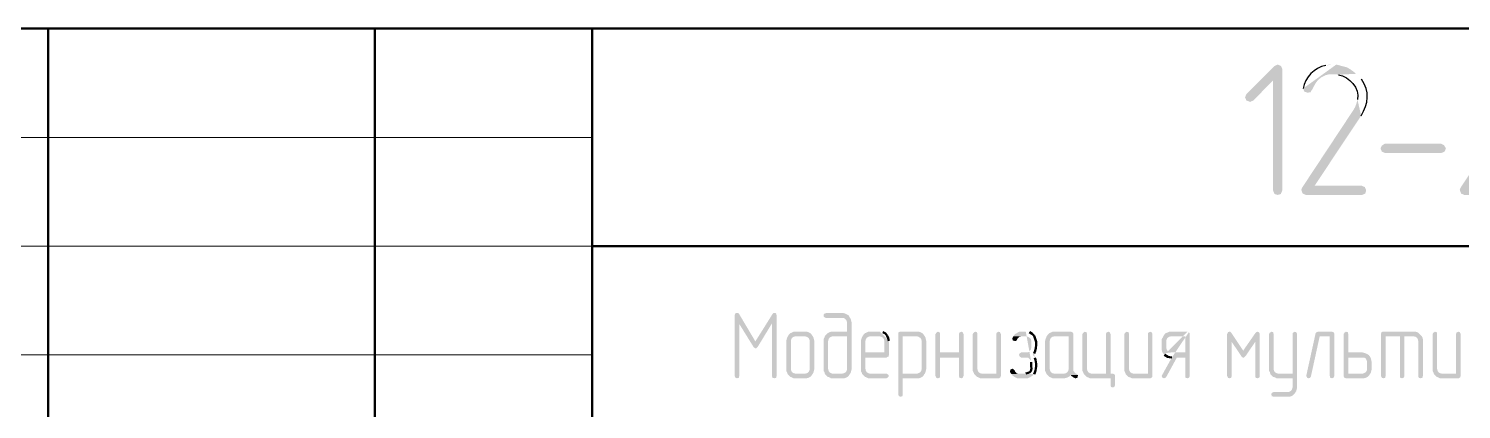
# Model space of a CAD drawing. Header units: millimetres. Extents: x -211 to 10565, y -2293 to 2244.
# Drawn here: x 5346.3 to 5412.1, y -323.8 to -306.3 of the extents above; entities that cross this region are included whole.
import ezdxf

# ---------------------------------------------------------------- set-up
doc = ezdxf.new("R2010")
doc.units = ezdxf.units.MM
doc.layers.add('PDF _Геометрия', color=7, linetype='Continuous')
doc.layers.add('PDF _Сплошная заливка', color=7, linetype='Continuous')

msp = doc.modelspace()

# ---------------------------------------------------------------- hatches: boundary and pattern name
at = {"layer": 'PDF _Сплошная заливка', "transparency": 33554559}
for points in [[(5403.661, -307.929), (5403.512, -307.993), (5402.222, -309.284), (5402.158, -309.432), (5402.222, -309.58), (5402.391, -309.643), (5402.539, -309.58), (5403.449, -308.649), (5403.872, -308.141), (5403.809, -307.993)], [(5403.872, -308.141), (5403.449, -308.649), (5403.449, -313.727), (5403.512, -313.876), (5403.661, -313.918), (5403.809, -313.876), (5403.809, -313.854), (5403.872, -313.706)], [(5411.172, -311.992), (5408.591, -311.992), (5408.443, -311.929), (5408.379, -311.781), (5408.443, -311.654), (5408.57, -311.569), (5411.172, -311.569), (5411.299, -311.633), (5411.384, -311.781), (5411.321, -311.929)], [(5378.818, -319.335), (5378.755, -319.356), (5378.734, -319.377), (5378.712, -319.462), (5378.924, -319.843), (5379.58, -320.901), (5379.665, -320.647), (5378.924, -319.398), (5378.86, -319.335)], [(5378.712, -319.462), (5378.712, -322.234), (5378.755, -322.319), (5378.818, -322.34), (5378.903, -322.319), (5378.924, -322.234), (5378.924, -319.843)], [(5380.553, -319.335), (5380.511, -319.335), (5380.448, -319.398), (5379.665, -320.647), (5379.58, -320.901), (5379.601, -320.922), (5379.665, -320.964), (5379.707, -320.964), (5379.77, -320.901), (5380.426, -319.822), (5380.638, -319.462), (5380.638, -319.441), (5380.617, -319.356)], [(5380.638, -319.462), (5380.426, -319.822), (5380.426, -322.234), (5380.448, -322.319), (5380.532, -322.34), (5380.617, -322.319), (5380.638, -322.234)], [(5383.643, -319.335), (5382.902, -319.335), (5382.902, -319.356), (5382.817, -319.377), (5382.796, -319.462), (5382.817, -319.525), (5382.902, -319.568), (5383.727, -319.568), (5383.812, -319.631), (5383.854, -319.695), (5383.876, -319.779), (5383.876, -320.202), (5383.135, -320.202), (5383.071, -320.224), (5382.987, -320.266), (5382.86, -320.393), (5383.876, -320.414), (5383.876, -321.916), (5383.854, -322.001), (5383.812, -322.065), (5383.727, -322.107), (5383.643, -322.128), (5383.22, -322.128), (5382.86, -322.149), (5382.987, -322.276), (5383.071, -322.297), (5383.135, -322.34), (5383.749, -322.34), (5383.812, -322.319), (5383.897, -322.276), (5383.96, -322.213), (5384.045, -322.086), (5384.087, -321.916), (5384.087, -319.779), (5384.045, -319.61), (5384.002, -319.547), (5383.96, -319.462), (5383.897, -319.42), (5383.812, -319.377), (5383.749, -319.356)], [(5381.167, -320.393), (5381.125, -320.478), (5381.103, -320.541), (5381.082, -320.626), (5381.082, -322.001), (5381.125, -322.086), (5381.146, -322.149), (5381.506, -322.128), (5381.421, -322.107), (5381.357, -322.065), (5381.315, -322.001), (5381.294, -321.916), (5381.294, -320.626), (5381.315, -320.541), (5381.357, -320.478), (5381.421, -320.435), (5381.506, -320.414), (5381.95, -320.414)], [(5381.95, -320.202), (5381.421, -320.202), (5381.336, -320.245), (5381.273, -320.266), (5381.209, -320.329), (5381.167, -320.393), (5381.95, -320.414), (5382.013, -320.435), (5382.098, -320.478), (5382.14, -320.541), (5382.162, -320.626), (5382.162, -321.916), (5382.14, -322.001), (5382.098, -322.065), (5382.035, -322.107), (5381.95, -322.128), (5381.506, -322.128), (5381.146, -322.149), (5381.273, -322.276), (5381.336, -322.297), (5381.421, -322.34), (5382.013, -322.34), (5382.098, -322.319), (5382.183, -322.276), (5382.246, -322.213), (5382.331, -322.086), (5382.373, -321.916), (5382.373, -320.626), (5382.331, -320.456), (5382.246, -320.329), (5382.183, -320.266), (5382.098, -320.224), (5382.035, -320.202)], [(5382.86, -320.393), (5382.839, -320.456), (5382.796, -320.541), (5382.796, -322.001), (5382.839, -322.065), (5382.86, -322.149), (5383.22, -322.128), (5383.135, -322.107), (5383.071, -322.065), (5383.029, -322.001), (5383.008, -321.916), (5383.008, -320.626), (5383.029, -320.541), (5383.071, -320.478), (5383.135, -320.435), (5383.22, -320.414), (5383.876, -320.414)], [(5384.595, -320.393), (5384.553, -320.478), (5384.531, -320.541), (5384.51, -320.626), (5384.51, -322.001), (5384.553, -322.086), (5384.574, -322.149), (5384.701, -322.276), (5384.764, -322.297), (5384.849, -322.34), (5385.695, -322.34), (5385.759, -322.297), (5385.801, -322.234), (5385.759, -322.17), (5385.695, -322.128), (5384.934, -322.128), (5384.849, -322.107), (5384.785, -322.065), (5384.743, -322.001), (5384.722, -321.916), (5384.722, -321.387), (5385.695, -321.387), (5385.716, -321.366), (5385.78, -321.345), (5385.801, -321.261), (5384.722, -321.155), (5384.722, -320.626), (5384.743, -320.541), (5384.785, -320.478), (5384.849, -320.435), (5384.934, -320.414), (5385.378, -320.414)], [(5387.092, -320.202), (5386.309, -320.202), (5386.245, -320.224), (5386.224, -320.308), (5386.224, -323.101), (5386.267, -323.165), (5386.33, -323.186), (5386.415, -323.165), (5386.436, -323.08), (5386.436, -322.34), (5387.177, -322.34), (5387.24, -322.319), (5387.325, -322.276), (5387.388, -322.213), (5387.43, -322.149), (5386.436, -322.128), (5386.436, -320.414), (5387.092, -320.414), (5387.43, -320.393), (5387.388, -320.329), (5387.325, -320.266), (5387.24, -320.224), (5387.177, -320.202)], [(5387.43, -320.393), (5387.092, -320.414), (5387.155, -320.435), (5387.24, -320.478), (5387.282, -320.541), (5387.303, -320.626), (5387.303, -321.916), (5387.282, -322.001), (5387.24, -322.065), (5387.155, -322.107), (5387.092, -322.128), (5386.436, -322.128), (5387.43, -322.149), (5387.473, -322.086), (5387.515, -321.916), (5387.515, -320.626), (5387.473, -320.456)], [(5388.044, -320.202), (5387.981, -320.245), (5387.938, -320.308), (5387.938, -322.234), (5387.981, -322.319), (5388.044, -322.34), (5388.129, -322.319), (5388.15, -322.234), (5388.15, -321.387), (5389.017, -321.387), (5388.15, -321.155), (5388.15, -320.308), (5388.129, -320.224)], [(5389.123, -320.202), (5389.039, -320.245), (5389.017, -320.308), (5389.017, -321.155), (5388.15, -321.155), (5389.017, -321.387), (5389.017, -322.234), (5389.039, -322.319), (5389.123, -322.34), (5389.187, -322.319), (5389.229, -322.234), (5389.229, -320.308), (5389.187, -320.224)], [(5389.758, -320.202), (5389.695, -320.245), (5389.652, -320.308), (5389.652, -322.001), (5389.695, -322.086), (5389.716, -322.149), (5390.076, -322.128), (5389.991, -322.107), (5389.927, -322.065), (5389.885, -322.001), (5389.864, -321.916), (5389.864, -320.308), (5389.843, -320.224)], [(5390.837, -320.202), (5390.753, -320.245), (5390.731, -320.308), (5390.731, -322.128), (5390.076, -322.128), (5389.716, -322.149), (5389.843, -322.276), (5389.906, -322.297), (5389.991, -322.34), (5390.858, -322.34), (5390.922, -322.297), (5390.943, -322.234), (5390.943, -320.308), (5390.901, -320.224)], [(5391.514, -320.414), (5391.472, -320.499), (5391.472, -320.541), (5391.493, -320.605), (5391.578, -320.626), (5391.641, -320.626), (5391.684, -320.562), (5391.705, -320.52), (5391.768, -320.456), (5391.79, -320.435), (5391.874, -320.414), (5392.086, -320.414)], [(5393.059, -320.393), (5393.017, -320.478), (5392.996, -320.541), (5392.974, -320.626), (5392.974, -322.001), (5393.017, -322.086), (5393.038, -322.149), (5393.165, -322.276), (5393.228, -322.297), (5393.313, -322.34), (5393.863, -322.34), (5393.948, -322.319), (5394.011, -322.297), (5394.096, -322.255), (5394.159, -322.192), (5394.477, -322.192), (5394.413, -322.128), (5393.398, -322.128), (5393.313, -322.107), (5393.25, -322.065), (5393.207, -322.001), (5393.186, -321.916), (5393.186, -320.626), (5393.207, -320.541), (5393.25, -320.478), (5393.313, -320.435), (5393.398, -320.414), (5394.054, -320.414)], [(5394.159, -320.202), (5393.313, -320.202), (5393.228, -320.245), (5393.165, -320.266), (5393.101, -320.329), (5393.059, -320.393), (5394.054, -320.414), (5394.054, -321.916), (5394.033, -322.001), (5393.99, -322.065), (5393.927, -322.107), (5393.842, -322.128), (5393.398, -322.128), (5394.413, -322.128), (5394.35, -322.107), (5394.308, -322.043), (5394.265, -322.001), (5394.265, -320.287), (5394.223, -320.224)], [(5394.794, -320.202), (5394.731, -320.245), (5394.688, -320.308), (5394.688, -322.001), (5394.731, -322.086), (5394.752, -322.149), (5394.879, -322.276), (5394.942, -322.297), (5395.027, -322.34), (5395.979, -322.34), (5395.979, -322.657), (5396, -322.742), (5396.085, -322.763), (5396.149, -322.742), (5396.191, -322.657), (5396.191, -322.213), (5396.149, -322.149), (5396.085, -322.128), (5395.112, -322.128), (5395.027, -322.107), (5394.964, -322.065), (5394.921, -322.001), (5394.9, -321.916), (5394.9, -320.308), (5394.879, -320.224)], [(5395.873, -320.202), (5395.789, -320.245), (5395.768, -320.308), (5395.768, -322.128), (5395.112, -322.128), (5395.979, -322.128), (5395.979, -320.308), (5395.937, -320.224)], [(5396.72, -320.202), (5396.656, -320.245), (5396.614, -320.308), (5396.614, -322.001), (5396.656, -322.086), (5396.678, -322.149), (5397.037, -322.128), (5396.953, -322.107), (5396.889, -322.065), (5396.847, -322.001), (5396.826, -321.916), (5396.826, -320.308), (5396.805, -320.224)], [(5397.799, -320.202), (5397.714, -320.245), (5397.693, -320.308), (5397.693, -322.128), (5397.037, -322.128), (5396.678, -322.149), (5396.805, -322.276), (5396.868, -322.297), (5396.953, -322.34), (5397.82, -322.34), (5397.884, -322.297), (5397.905, -322.234), (5397.905, -320.308), (5397.863, -320.224)], [(5398.413, -320.393), (5398.37, -320.478), (5398.328, -320.541), (5398.328, -321.028), (5398.349, -321.112), (5398.392, -321.197), (5398.751, -321.155), (5398.667, -321.155), (5398.603, -321.091), (5398.561, -321.028), (5398.54, -320.943), (5398.54, -320.626), (5398.561, -320.541), (5398.603, -320.478), (5398.667, -320.435), (5398.751, -320.414), (5399.407, -320.414)], [(5401.439, -320.202), (5401.375, -320.224), (5401.333, -320.308), (5401.544, -320.668), (5401.989, -321.324), (5402.073, -321.07), (5401.523, -320.245), (5401.481, -320.202)], [(5401.333, -320.308), (5401.333, -322.234), (5401.375, -322.319), (5401.439, -322.34), (5401.523, -322.319), (5401.544, -322.234), (5401.544, -320.668)], [(5402.729, -320.202), (5402.708, -320.202), (5402.645, -320.245), (5402.073, -321.07), (5401.989, -321.324), (5402.01, -321.366), (5402.073, -321.387), (5402.116, -321.387), (5402.179, -321.324), (5402.624, -320.668), (5402.835, -320.308), (5402.793, -320.224)], [(5402.835, -320.308), (5402.624, -320.668), (5402.624, -322.234), (5402.645, -322.319), (5402.729, -322.34), (5402.793, -322.319), (5402.814, -322.319), (5402.835, -322.234)], [(5403.364, -320.202), (5403.301, -320.245), (5403.258, -320.308), (5403.258, -322.001), (5403.301, -322.065), (5403.322, -322.149), (5403.682, -322.128), (5403.618, -322.107), (5403.534, -322.065), (5403.491, -322.001), (5403.47, -321.916), (5403.47, -320.308), (5403.449, -320.224)], [(5404.443, -320.202), (5404.359, -320.245), (5404.338, -320.308), (5404.338, -322.128), (5403.682, -322.128), (5403.322, -322.149), (5403.449, -322.276), (5403.534, -322.297), (5403.597, -322.34), (5404.338, -322.34), (5404.338, -322.763), (5404.316, -322.848), (5404.274, -322.911), (5404.211, -322.953), (5404.126, -322.975), (5403.47, -322.975), (5403.385, -323.017), (5403.364, -323.08), (5403.385, -323.165), (5403.47, -323.186), (5404.211, -323.186), (5404.274, -323.165), (5404.359, -323.123), (5404.422, -323.059), (5404.507, -322.932), (5404.549, -322.763), (5404.549, -320.308), (5404.507, -320.224)], [(5406.157, -320.202), (5405.501, -320.202), (5405.438, -320.224), (5405.396, -320.287), (5404.972, -322.213), (5404.972, -322.234), (5405.015, -322.319), (5405.078, -322.34), (5405.142, -322.319), (5405.184, -322.255), (5405.586, -320.414), (5406.052, -320.414), (5406.263, -320.308), (5406.263, -320.287), (5406.221, -320.224)], [(5406.263, -320.308), (5406.052, -320.414), (5406.052, -322.234), (5406.073, -322.319), (5406.157, -322.34), (5406.221, -322.319), (5406.263, -322.234)], [(5406.792, -320.202), (5406.729, -320.245), (5406.686, -320.308), (5406.686, -322.255), (5406.729, -322.319), (5406.792, -322.34), (5407.618, -322.34), (5407.702, -322.319), (5407.787, -322.276), (5407.85, -322.213), (5407.893, -322.149), (5406.898, -322.128), (5406.898, -321.387), (5407.554, -321.387), (5407.893, -321.345), (5407.85, -321.282), (5407.787, -321.239), (5407.702, -321.197), (5407.639, -321.176), (5407.554, -321.155), (5406.898, -321.155), (5406.898, -320.308), (5406.877, -320.224)], [(5409.903, -320.202), (5408.485, -320.202), (5408.422, -320.224), (5408.4, -320.308), (5408.4, -322.234), (5408.443, -322.319), (5408.506, -322.34), (5408.591, -322.319), (5408.612, -322.234), (5408.612, -320.414), (5409.903, -320.414), (5410.263, -320.393), (5410.136, -320.266), (5410.072, -320.224), (5409.987, -320.202)], [(5409.48, -320.414), (5409.268, -320.414), (5409.268, -322.234), (5409.289, -322.319), (5409.374, -322.34), (5409.437, -322.319), (5409.48, -322.234)], [(5410.263, -320.393), (5409.903, -320.414), (5409.987, -320.435), (5410.051, -320.478), (5410.093, -320.541), (5410.114, -320.626), (5410.114, -322.234), (5410.136, -322.319), (5410.22, -322.34), (5410.305, -322.319), (5410.326, -322.234), (5410.326, -320.541), (5410.305, -320.456)], [(5410.876, -320.202), (5410.813, -320.245), (5410.77, -320.308), (5410.77, -322.001), (5410.813, -322.086), (5410.834, -322.149), (5411.194, -322.128), (5411.109, -322.107), (5411.045, -322.065), (5411.003, -322.001), (5410.982, -321.916), (5410.982, -320.308), (5410.961, -320.224)], [(5411.955, -320.202), (5411.871, -320.245), (5411.85, -320.308), (5411.85, -322.128), (5411.194, -322.128), (5410.834, -322.149), (5410.961, -322.276), (5411.024, -322.297), (5411.109, -322.34), (5411.977, -322.34), (5412.04, -322.297), (5412.061, -322.234), (5412.061, -320.308), (5412.019, -320.224)], [(5398.794, -321.387), (5398.349, -322.192), (5398.328, -322.234), (5398.37, -322.319), (5398.434, -322.34), (5398.497, -322.319), (5398.54, -322.276), (5399.026, -321.387), (5399.407, -321.387)], [(5407.893, -321.345), (5407.554, -321.387), (5407.618, -321.387), (5407.702, -321.43), (5407.744, -321.514), (5407.766, -321.599), (5407.766, -321.916), (5407.744, -322.001), (5407.702, -322.065), (5407.618, -322.107), (5407.554, -322.128), (5406.898, -322.128), (5407.893, -322.149), (5407.935, -322.086), (5407.977, -321.916), (5407.977, -321.599), (5407.935, -321.43)], [(5391.472, -321.895), (5391.387, -321.938), (5391.366, -322.001), (5391.366, -322.065), (5391.43, -322.149), (5391.768, -322.128), (5391.726, -322.128), (5391.641, -322.086), (5391.599, -322.043), (5391.578, -321.98), (5391.536, -321.938)], [(5394.477, -322.192), (5394.159, -322.192), (5394.181, -322.234), (5394.244, -322.276), (5394.265, -322.297), (5394.35, -322.34), (5394.371, -322.34), (5394.456, -322.319), (5394.477, -322.234)]]:
    msp.add_hatch(color=256, dxfattribs=at).paths.add_polyline_path(points)
h = msp.add_hatch(color=256, dxfattribs=at)
h.paths.add_polyline_path([(5406.179, -307.929), (5406.03, -307.929), (5405.861, -307.972)], flags=0)
h.paths.add_polyline_path([(5404.824, -309.03), (5404.888, -309.178), (5405.036, -309.22), (5405.163, -309.199), (5405.226, -309.093), (5405.248, -309.072), (5405.332, -308.903), (5405.417, -308.755), (5405.523, -308.628), (5405.65, -308.522), (5405.861, -308.416), (5406.03, -308.374), (5406.2, -308.374), (5407.258, -308.353), (5407.131, -308.247), (5406.983, -308.141), (5406.835, -308.056), (5406.665, -308.014), (5406.517, -307.972), (5406.348, -307.929)], flags=0)
h = msp.add_hatch(color=256, dxfattribs=at)
h.paths.add_polyline_path([(5407.258, -308.353), (5406.2, -308.374), (5406.284, -308.374), (5406.454, -308.395)], flags=0)
h.paths.add_polyline_path([(5407.321, -309.538), (5407.279, -309.707), (5407.215, -309.876), (5407.131, -310.024), (5404.782, -313.579), (5404.74, -313.685), (5404.803, -313.854), (5404.951, -313.918), (5407.533, -313.918), (5407.681, -313.854), (5407.723, -313.706), (5407.66, -313.558), (5407.512, -313.495), (5405.353, -313.495), (5407.491, -310.278)], flags=0)
h.paths.add_polyline_path([(5407.512, -308.607), (5407.406, -308.48)], flags=0)
h = msp.add_hatch(color=256, dxfattribs=at)
h.paths.add_polyline_path([(5414.537, -308.353), (5413.479, -308.374), (5413.564, -308.374), (5413.733, -308.395)], flags=0)
h.paths.add_polyline_path([(5414.6, -309.538), (5414.558, -309.707), (5414.495, -309.876), (5414.41, -310.024), (5412.061, -313.579), (5412.019, -313.685), (5412.082, -313.854), (5412.23, -313.918), (5414.812, -313.918), (5414.96, -313.854), (5415.002, -313.706), (5414.939, -313.558), (5414.791, -313.495), (5412.633, -313.495), (5414.77, -310.278)], flags=0)
h.paths.add_polyline_path([(5414.791, -308.607), (5414.685, -308.48)], flags=0)
h = msp.add_hatch(color=256, dxfattribs=at)
h.paths.add_polyline_path([(5385.378, -320.202), (5384.849, -320.202), (5384.764, -320.245), (5384.701, -320.266), (5384.637, -320.329), (5384.595, -320.393), (5385.378, -320.414), (5385.441, -320.435), (5385.526, -320.478), (5385.568, -320.541), (5385.59, -320.626), (5385.59, -321.155), (5384.722, -321.155), (5385.801, -321.261), (5385.801, -320.626)], flags=0)
h.paths.add_polyline_path([(5385.526, -320.224), (5385.463, -320.202)], flags=0)
h = msp.add_hatch(color=256, dxfattribs=at)
h.paths.add_polyline_path([(5392.086, -320.202), (5391.79, -320.202), (5391.705, -320.245), (5391.641, -320.287), (5391.62, -320.287), (5391.557, -320.351), (5391.514, -320.414), (5392.107, -320.414), (5392.192, -320.435), (5392.255, -320.478), (5392.319, -320.541), (5392.34, -320.626), (5392.34, -320.943), (5392.319, -321.028), (5392.255, -321.091), (5392.255, -321.112), (5392.17, -321.155), (5391.874, -321.155), (5391.811, -321.197), (5391.768, -321.261), (5391.811, -321.345), (5391.874, -321.387), (5392.192, -321.387), (5392.319, -321.514), (5392.34, -321.599)], flags=0)
h.paths.add_polyline_path([(5392.086, -322.128), (5391.768, -322.128), (5391.43, -322.149), (5391.472, -322.213), (5391.599, -322.297), (5391.684, -322.34), (5392.17, -322.34), (5392.276, -322.297), (5392.403, -322.213), (5392.467, -322.149)], flags=0)
h.paths.add_polyline_path([(5392.509, -321.409), (5392.467, -321.324), (5392.403, -321.261), (5392.467, -321.197)], flags=0)
h.paths.add_polyline_path([(5392.255, -320.224), (5392.17, -320.202)], flags=0)
h = msp.add_hatch(color=256, dxfattribs=at)
h.paths.add_polyline_path([(5399.513, -320.202), (5398.667, -320.202), (5398.582, -320.245), (5398.519, -320.266), (5398.455, -320.329), (5398.413, -320.393), (5399.407, -320.414), (5399.407, -321.155), (5398.751, -321.155), (5398.392, -321.197), (5398.455, -321.261)], flags=0)
h.paths.add_polyline_path([(5398.794, -321.387), (5399.407, -321.387), (5399.407, -322.234), (5399.428, -322.319), (5399.513, -322.34), (5399.577, -322.319), (5399.619, -322.234), (5399.619, -320.287), (5399.577, -320.224)], flags=0)

# ---------------------------------------------------------------- linework, layer by layer
at = {"layer": 'PDF _Геометрия', "lineweight": 50}
msp.add_lwpolyline([(5307.19, -361.254), (5307.19, -306.279), (5492.132, -306.279), (5492.132, -361.254)], close=True, dxfattribs=at)
for points in [[(5347.183, -306.279), (5347.183, -361.254)], [(5362.186, -306.279), (5362.186, -361.254)], [(5372.174, -306.279), (5372.174, -361.254)], [(5372.174, -316.267), (5492.132, -316.267)]]:
    msp.add_lwpolyline(points, dxfattribs=at)
at = {"layer": 'PDF _Геометрия', "lineweight": 20}
for points in [[(5307.19, -311.273), (5372.174, -311.273)], [(5307.19, -316.267), (5372.174, -316.267)], [(5307.19, -321.261), (5372.174, -321.261)]]:
    msp.add_lwpolyline(points, dxfattribs=at)
at = {"layer": 'PDF _Геометрия', "lineweight": 25}
for points in [[(5405.861, -307.972), (5405.34, -308.064), (5404.906, -308.517), (5404.824, -309.03)], [(5406.454, -308.395), (5406.945, -308.492), (5407.434, -309.011), (5407.321, -309.538)], [(5407.491, -310.278), (5407.825, -309.725), (5407.896, -309.162), (5407.512, -308.607)]]:
    msp.add_open_spline(points, degree=3, dxfattribs=at)
at = {"layer": 'PDF _Геометрия', "lineweight": 50}
for points in [[(5385.801, -320.626), (5385.776, -320.463), (5385.692, -320.283), (5385.526, -320.224)], [(5392.467, -321.197), (5392.628, -320.939), (5392.619, -320.36), (5392.255, -320.224)], [(5392.34, -321.599), (5392.322, -321.915), (5392.428, -322.053), (5392.086, -322.128)], [(5392.467, -322.149), (5392.59, -321.951), (5392.588, -321.622), (5392.509, -321.409)], [(5398.455, -321.261), (5398.568, -321.348), (5398.647, -321.379), (5398.794, -321.387)]]:
    msp.add_open_spline(points, degree=3, dxfattribs=at)

doc.saveas('drawing.dxf')
